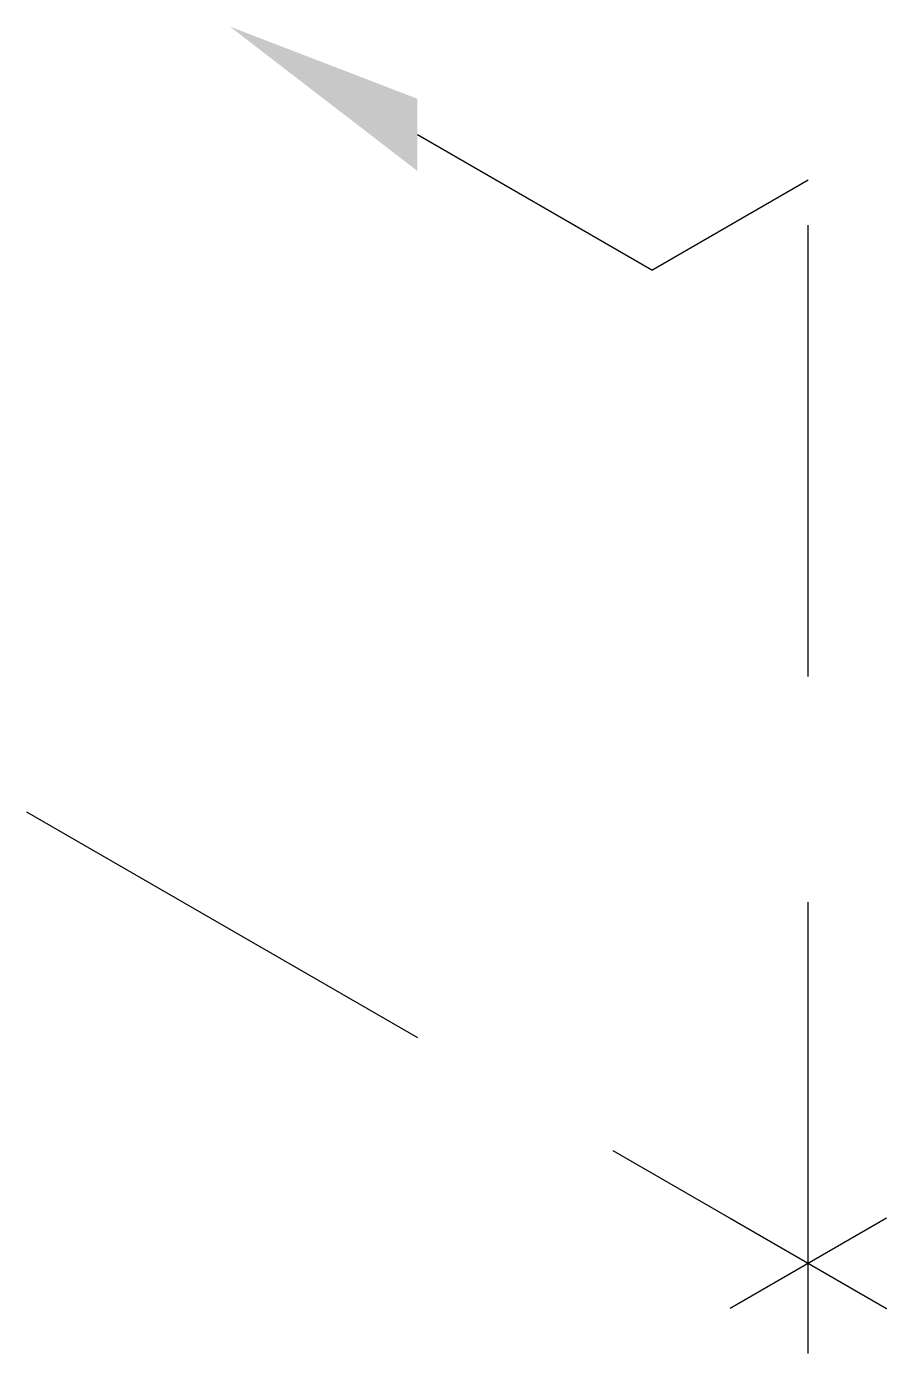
# Model space of a CAD drawing. Header units: millimetres. Extents: x -9845.723 to -9845.247, y -38.113 to -37.378.
import ezdxf

# ---------------------------------------------------------------- set-up
doc = ezdxf.new("R2010")
doc.units = ezdxf.units.MM
doc.linetypes.add('HIDDEN', pattern=[0.375, 0.25, -0.125])
doc.layers.add('Tub_iso_instalações', color=2, linetype='Continuous')

msp = doc.modelspace()

# ---------------------------------------------------------------- linework, layer by layer
at = {"layer": 'Tub_iso_instalações', "color": 3, "linetype": 'Continuous'}
msp.add_line((-9845.37684, -37.51258), (-9845.50674, -37.43758), dxfattribs=at)
at = {"layer": 'Tub_iso_instalações', "color": 1}
msp.add_line((-9845.37684, -37.51258), (-9845.29023, -37.46258), dxfattribs=at)
at = {"layer": 'Tub_iso_instalações', "color": 1, "linetype": 'HIDDEN'}
for p, q in [((-9845.29023, -38.11258), (-9845.29023, -37.46258)), ((-9845.72325, -37.81258), (-9845.24693, -38.08758)), ((-9845.24693, -38.03758), (-9845.33354, -38.08758)), ((-9845.33354, -38.03758), (-9845.24693, -38.08758))]:
    msp.add_line(p, q, dxfattribs=at)
at = {"layer": 'Tub_iso_instalações', "color": 1}
msp.add_solid([(-9845.50674, -37.41758), (-9845.50674, -37.45758), (-9845.61066, -37.37758)], dxfattribs=at)

doc.saveas('drawing.dxf')
